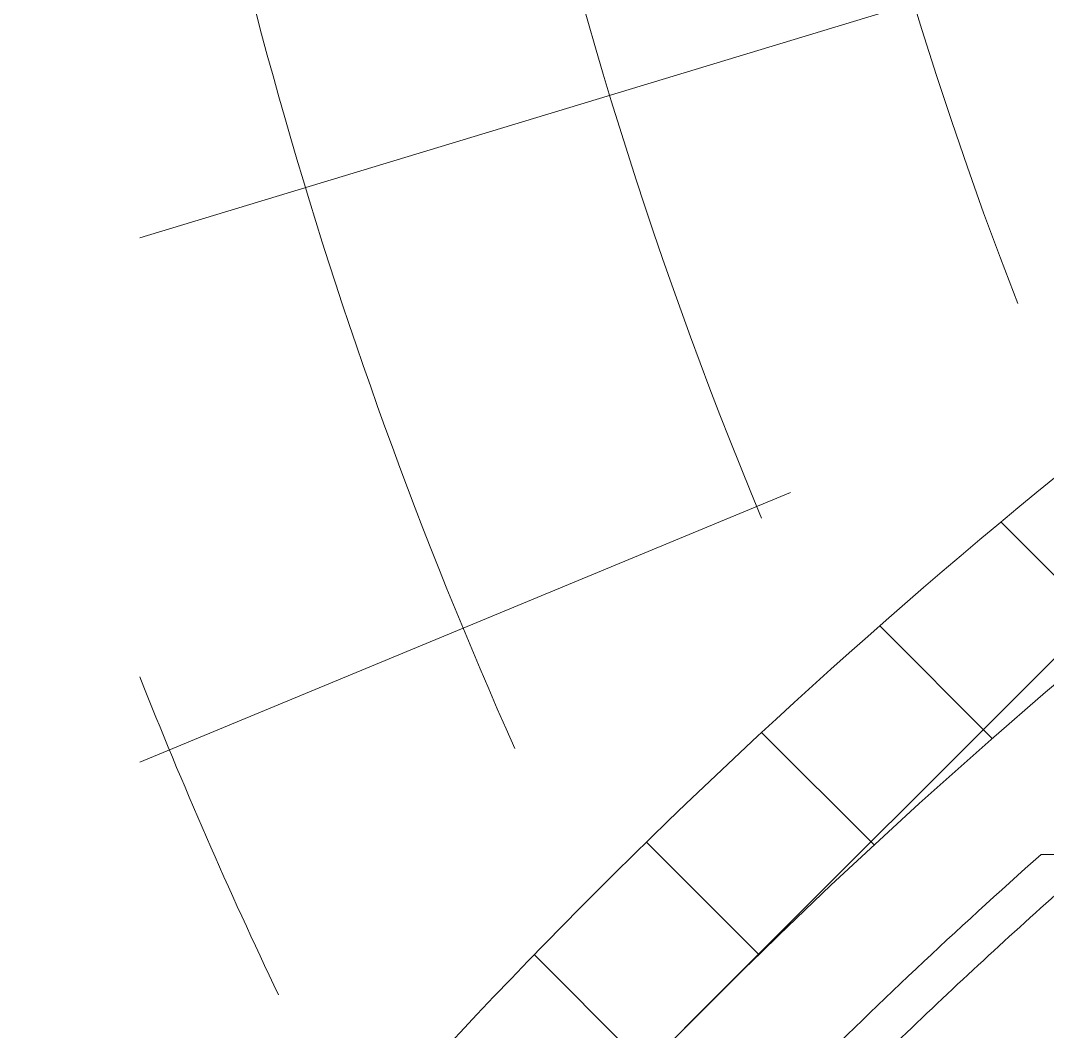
# Model space of a CAD drawing. Header units: inches. Extents: x -17 to 208, y -12 to 39.
# Drawn here: x 0.5937 to 0.9975, y 4.1239 to 4.5214 of the extents above; entities that cross this region are included whole.
import ezdxf

# ---------------------------------------------------------------- set-up
doc = ezdxf.new("R2010")
doc.units = ezdxf.units.IN
doc.header["$MEASUREMENT"] = 0
doc.layers.add('NOPLOT', color=46, linetype='Continuous', lineweight=5)

# ---------------------------------------------------------------- blocks, each defined once
blk = doc.blocks.new('Ring_Arc')
at = {"layer": 'NOPLOT'}
blk.add_line((-2.21914, 0.45659), (-2.13913, 0.31802), dxfattribs=at)
for radius, start, end in [(2.375, 165, 180), (2.3125, 165, 180), (2.26562, 165, 168.37359), (2.25, 165.96882, 168.22256)]:
    blk.add_arc((0, 0), radius, start, end, dxfattribs=at)
blk = doc.blocks.new('*U3')
at = {"layer": 'NOPLOT', "xscale": -1, "rotation": 149.9999999999999}
blk.add_blockref('Ring_Arc', (2.01095, -0.59375), dxfattribs=at)
at = {"layer": 'NOPLOT'}
blk.add_blockref('Ring_Arc', (2.01095, -0.59375), dxfattribs=at)
blk = doc.blocks.new('*U4')
at = {"layer": 'NOPLOT', "color": 0, "linetype": 'ByBlock', "lineweight": -2, "transparency": 16777216, "rotation": 149.9999999999999}
blk.add_blockref('*U3', (11.09154, 5.98032), dxfattribs=at)
blk = doc.blocks.new('*U36')
at = {"layer": 'NOPLOT'}
blk.add_arc((0, 0), 0.98437, 326.25, 303.75, dxfattribs=at)
blk = doc.blocks.new('*U37')
at = {"layer": 'NOPLOT', "color": 0, "linetype": 'ByBlock', "lineweight": -2, "transparency": 16777216}
for p, rotation in [((-8.90075, 18.71904), 172.4999999999993), ((-8.80394, 18.80394), 180)]:
    blk.add_blockref('*U36', p, dxfattribs=dict(at, rotation=rotation))
blk = doc.blocks.new('Ring')
at = {"layer": 'NOPLOT'}
h = blk.add_hatch(dxfattribs=at)
h.set_pattern_fill('ANSI37', color=256, scale=0.5)
edge = h.paths.add_edge_path(flags=17)
edge.add_arc((0, 0), 2.3125, 0, 360)
edge = h.paths.add_edge_path()
edge.add_arc((0, 0), 2.375, 0, 360)
h = blk.add_hatch(dxfattribs=at)
h.set_pattern_fill('ANSI37', color=256, scale=0.5)
edge = h.paths.add_edge_path(flags=17)
edge.add_arc((0, 0), 1.96875, 0, 360)
edge = h.paths.add_edge_path()
edge.add_arc((0, 0), 2, 0, 360)
for name, p in [('*U4', (-9.64689, -7.5)), ('*U37', (9.5, -19.5))]:
    blk.add_blockref(name, p, dxfattribs=at)
blk = doc.blocks.new('Rays')
at = {"layer": 'NOPLOT'}
for p, q in [((-1.14133, -0.34622), (-1.85938, -0.56404)), ((-1.6035, -0.66419), (-1.85938, -0.77018))]:
    blk.add_line(p, q, dxfattribs=at)
for radius, start, end in [(1.75, 157.33963, 202.66037), (1.625, 158.71663, 201.28337), (1.875, 187.402, 204.07403), (2, 201.61385, 205.52211)]:
    blk.add_arc((0, 0), radius, start, end, dxfattribs=at)

msp = doc.modelspace()

# ---------------------------------------------------------------- block references
at = {"layer": 'NOPLOT'}
msp.add_blockref('Rays', (2.5, 5), dxfattribs=at)
at = {"layer": 'NOPLOT', "rotation": 180}
msp.add_blockref('Ring', (2.5, 2.5), dxfattribs=at)

doc.saveas('drawing.dxf')
